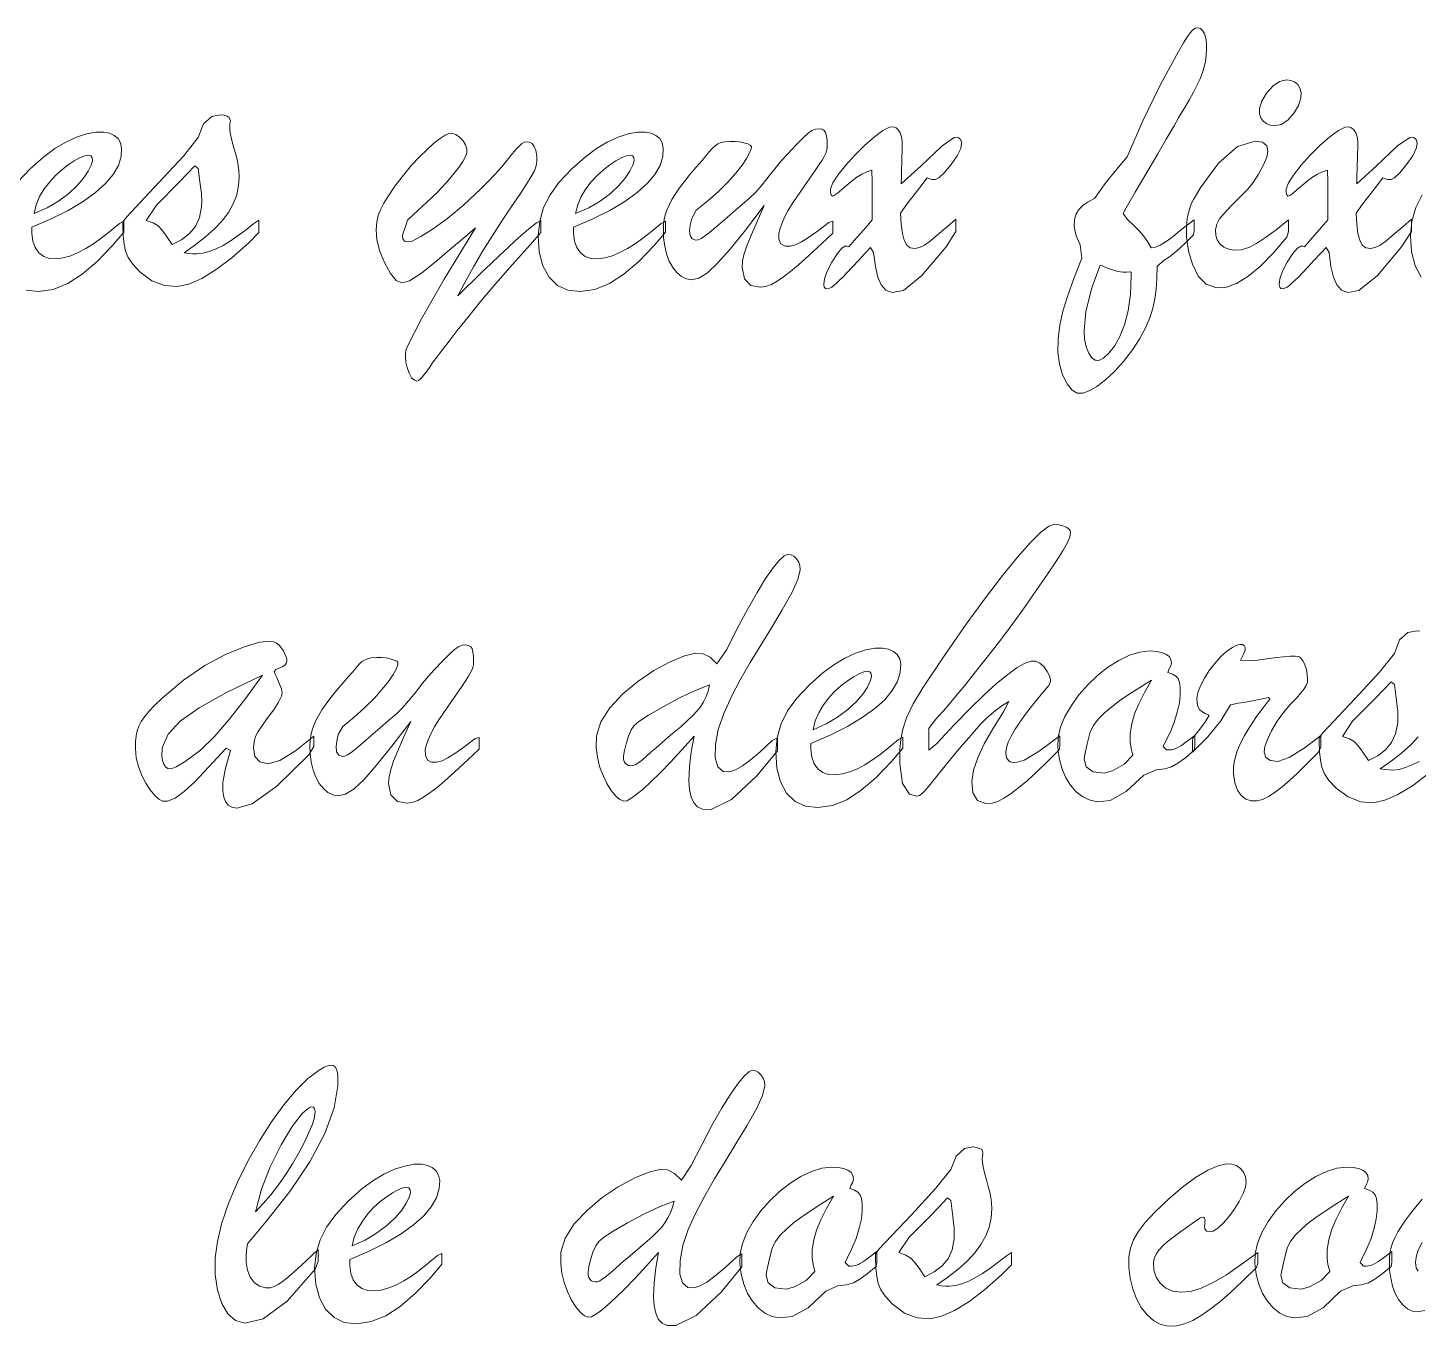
# Model space of a CAD drawing. Header units: inches. Extents: x 3 to 112, y 4 to 120.
# Drawn here: x 31.51 to 51.39, y 64.07 to 82.62 of the extents above; entities that cross this region are included whole.
import ezdxf

# ---------------------------------------------------------------- set-up
doc = ezdxf.new("R2010")
doc.units = ezdxf.units.IN
doc.header["$MEASUREMENT"] = 0
doc.layers.add('Calque 1', color=7, linetype='Continuous')

msp = doc.modelspace()

# ---------------------------------------------------------------- linework, layer by layer
at = {"layer": 'Calque 1', "lineweight": 0}
for points in [[(48.185, 79.877), (48.185, 79.821), (48.185, 79.72), (48.177, 79.663), (48.066, 79.553), (47.975, 79.466), (47.904, 79.402), (47.831, 79.347), (47.742, 79.29), (47.656, 79.211), (47.652, 79.038), (47.642, 78.884), (47.625, 78.748), (47.595, 78.614), (47.55, 78.475), (47.49, 78.332), (47.408, 78.181), (47.302, 78.02), (47.175, 77.853), (47.046, 77.706), (46.918, 77.587), (46.793, 77.494), (46.683, 77.431), (46.593, 77.399), (46.515, 77.4), (46.44, 77.443), (46.368, 77.531), (46.304, 77.659), (46.26, 77.812), (46.239, 77.986), (46.241, 78.175), (46.264, 78.368), (46.309, 78.568), (46.376, 78.782), (46.466, 79.035), (46.58, 79.329), (46.556, 79.516), (46.497, 79.645), (46.472, 79.775), (46.476, 79.88), (46.499, 79.963), (46.54, 80.029), (46.598, 80.083), (46.671, 80.134), (46.76, 80.181), (46.833, 80.281), (46.901, 80.377), (46.967, 80.462), (47.038, 80.548), (47.125, 80.652), (47.227, 80.774), (47.452, 81.292), (47.702, 81.802), (47.964, 82.283), (48.035, 82.404), (48.091, 82.495), (48.132, 82.555), (48.167, 82.593), (48.204, 82.614), (48.242, 82.62), (48.275, 82.608), (48.305, 82.579), (48.332, 82.533), (48.352, 82.474), (48.362, 82.405), (48.364, 82.321), (48.359, 82.225), (48.346, 82.135), (48.325, 82.05), (48.299, 81.966), (48.266, 81.882), (48.226, 81.796), (48.177, 81.701), (48.117, 81.595), (48.05, 81.481), (47.997, 81.392), (47.963, 81.334), (47.898, 81.22), (47.787, 81.027), (47.667, 80.821), (47.542, 80.609), (47.433, 80.425), (47.343, 80.272), (47.271, 80.148), (47.212, 80.046), (47.169, 79.965), (47.232, 79.88), (47.324, 79.795), (47.399, 79.719), (47.462, 79.647), (47.519, 79.566), (47.57, 79.477), (47.634, 79.483), (47.698, 79.514), (47.758, 79.548), (47.818, 79.589), (47.884, 79.638), (47.958, 79.698), (48.035, 79.76), (48.111, 79.82)], [(49.328, 81.218), (49.274, 81.226), (49.223, 81.248), (49.174, 81.286), (49.138, 81.333), (49.12, 81.389), (49.122, 81.468), (49.155, 81.572), (49.222, 81.684), (49.313, 81.79), (49.408, 81.854), (49.505, 81.876), (49.567, 81.868), (49.62, 81.846), (49.666, 81.81), (49.697, 81.759), (49.713, 81.696), (49.711, 81.612), (49.679, 81.511), (49.614, 81.403), (49.524, 81.301), (49.428, 81.239)], [(32.873, 79.793), (32.873, 79.813), (32.873, 79.848), (32.921, 79.915), (33.386, 80.408), (33.737, 80.786), (33.948, 81.053), (34.023, 81.247), (34.142, 81.354), (34.269, 81.377), (34.314, 81.371), (34.361, 81.355), (34.393, 81.339), (34.4, 81.316), (34.408, 81.29), (34.406, 81.272), (34.401, 81.241), (34.398, 81.202), (34.399, 81.158), (34.41, 81.094), (34.431, 81.008), (34.459, 80.906), (34.484, 80.813), (34.504, 80.731), (34.519, 80.657), (34.529, 80.577), (34.533, 80.49), (34.526, 80.364), (34.498, 80.233), (34.448, 80.106), (34.379, 79.982), (34.29, 79.863), (34.182, 79.746), (34.052, 79.631), (33.9, 79.514), (33.747, 79.405), (33.815, 79.395), (33.873, 79.389), (33.927, 79.388), (34.015, 79.398), (34.107, 79.422), (34.204, 79.461), (34.303, 79.511), (34.404, 79.571), (34.506, 79.641), (34.618, 79.725), (34.742, 79.823), (34.815, 79.87), (34.815, 79.782), (34.815, 79.695), (34.674, 79.548), (34.43, 79.334), (34.205, 79.164), (33.999, 79.038), (33.813, 78.957), (33.647, 78.921), (33.467, 78.935), (33.285, 79.004), (33.114, 79.131), (33.012, 79.24), (32.949, 79.335), (32.91, 79.427), (32.89, 79.527), (32.877, 79.649)], [(37.912, 79.76), (37.77, 79.639), (37.509, 79.418), (37.366, 79.296), (37.14, 79.113), (36.971, 79.005), (36.86, 78.974), (36.78, 79.01), (36.696, 79.108), (36.61, 79.267), (36.541, 79.439), (36.502, 79.595), (36.493, 79.733), (36.501, 79.84), (36.521, 79.936), (36.554, 80.02), (36.602, 80.112), (36.668, 80.22), (36.76, 80.355), (36.882, 80.514), (36.999, 80.655), (37.113, 80.778), (37.22, 80.883), (37.317, 80.97), (37.405, 81.038), (37.477, 81.085), (37.531, 81.109), (37.577, 81.112), (37.631, 81.094), (37.684, 81.057), (37.734, 81.003), (37.769, 80.945), (37.787, 80.886), (37.787, 80.834), (37.768, 80.78), (37.73, 80.709), (37.673, 80.623), (37.594, 80.522), (37.493, 80.405), (37.368, 80.272), (37.213, 80.122), (37.025, 79.954), (36.942, 79.869), (36.916, 79.793), (36.894, 79.729), (36.882, 79.702), (36.872, 79.673), (36.868, 79.647), (36.873, 79.605), (36.895, 79.573), (36.937, 79.559), (37.008, 79.573), (37.131, 79.635), (37.306, 79.746), (37.519, 79.901), (37.746, 80.09), (37.984, 80.312), (38.095, 80.425), (38.176, 80.51), (38.245, 80.587), (38.307, 80.659), (38.364, 80.728), (38.417, 80.794), (38.465, 80.853), (38.507, 80.901), (38.544, 80.939), (38.576, 80.967), (38.606, 80.984), (38.635, 80.991), (38.681, 80.986), (38.72, 80.964), (38.752, 80.923), (38.775, 80.865), (38.788, 80.791), (38.791, 80.707), (38.781, 80.646), (38.754, 80.576), (38.71, 80.496), (38.642, 80.387), (38.544, 80.239), (38.419, 80.052), (38.285, 79.851), (38.151, 79.644), (38.018, 79.433), (37.884, 79.206), (37.748, 78.962), (37.658, 78.788), (37.695, 78.825), (37.771, 78.898), (37.882, 79.007), (38.005, 79.126), (38.132, 79.248), (38.262, 79.372), (38.38, 79.482), (38.481, 79.576), (38.571, 79.656), (38.67, 79.74), (38.783, 79.833), (38.845, 79.868), (38.845, 79.78), (38.845, 79.695), (38.698, 79.523), (38.442, 79.239), (38.204, 78.965), (37.986, 78.707), (37.801, 78.482), (37.651, 78.292), (37.534, 78.14), (37.452, 78.033), (37.404, 77.97), (37.359, 77.911), (37.309, 77.844), (37.262, 77.78), (37.22, 77.72), (37.182, 77.67), (37.149, 77.629), (37.121, 77.599), (37.096, 77.58), (37.075, 77.572), (37.038, 77.582), (36.999, 77.619), (36.964, 77.685), (36.934, 77.767), (36.916, 77.842), (36.91, 77.911), (36.913, 77.969), (36.923, 78.021), (36.942, 78.068), (37.138, 78.459), (37.464, 79.027)], [(39.314, 79.769), (39.314, 79.748), (39.314, 79.711), (39.314, 79.682), (39.326, 79.571), (39.359, 79.478), (39.413, 79.405), (39.482, 79.353), (39.564, 79.324), (39.659, 79.319), (39.763, 79.333), (39.869, 79.362), (39.977, 79.408), (40.085, 79.465), (40.193, 79.533), (40.303, 79.612), (40.427, 79.71), (40.567, 79.825), (40.628, 79.857), (40.628, 79.771), (40.628, 79.699), (40.467, 79.508), (40.245, 79.281), (40.033, 79.099), (39.827, 78.965), (39.619, 78.882), (39.41, 78.851), (39.233, 78.87), (39.086, 78.939), (38.965, 79.058), (38.876, 79.219), (38.824, 79.416), (38.81, 79.646), (38.831, 79.855), (38.886, 80.05), (38.978, 80.232), (39.11, 80.414), (39.287, 80.602), (39.484, 80.778), (39.64, 80.894), (39.796, 80.987), (39.951, 81.058), (40.096, 81.105), (40.229, 81.128), (40.339, 81.129), (40.422, 81.114), (40.492, 81.083), (40.546, 81.037), (40.581, 80.976), (40.597, 80.899), (40.59, 80.782), (40.55, 80.652), (40.476, 80.522), (40.368, 80.393), (40.225, 80.265), (40.046, 80.137), (39.834, 80.011), (39.589, 79.888)], [(42.041, 80.081), (41.771, 79.729), (41.548, 79.453), (41.373, 79.254), (41.23, 79.12), (41.106, 79.042), (41.002, 79.019), (40.927, 79.031), (40.857, 79.066), (40.79, 79.122), (40.732, 79.196), (40.683, 79.284), (40.644, 79.388), (40.617, 79.5), (40.602, 79.618), (40.598, 79.73), (40.602, 79.807), (40.611, 79.879), (40.625, 79.946), (40.647, 80.014), (40.679, 80.087), (40.72, 80.165), (40.77, 80.246), (40.83, 80.333), (40.899, 80.424), (40.978, 80.522), (41.068, 80.629), (41.151, 80.725), (41.206, 80.789), (41.254, 80.845), (41.297, 80.894), (41.338, 80.933), (41.378, 80.961), (41.42, 80.979), (41.476, 80.99), (41.549, 80.996), (41.623, 80.995), (41.686, 80.989), (41.747, 80.977), (41.803, 80.96), (41.84, 80.943), (41.857, 80.925), (41.854, 80.891), (41.831, 80.832), (41.788, 80.753), (41.723, 80.655), (41.634, 80.543), (41.52, 80.416), (41.384, 80.28), (41.234, 80.145), (41.069, 80.012), (41.004, 79.895), (40.982, 79.8), (40.973, 79.724), (40.981, 79.65), (41.011, 79.602), (41.063, 79.583), (41.097, 79.588), (41.137, 79.607), (41.187, 79.641), (41.255, 79.693), (41.349, 79.771), (41.47, 79.876), (41.601, 79.991), (41.722, 80.096), (41.834, 80.192), (41.918, 80.273), (42.01, 80.376), (42.111, 80.503), (42.208, 80.627), (42.292, 80.729), (42.37, 80.815), (42.501, 80.952), (42.6, 81.051), (42.667, 81.112), (42.721, 81.15), (42.774, 81.171), (42.824, 81.176), (42.866, 81.169), (42.897, 81.152), (42.917, 81.124), (42.93, 81.078), (42.937, 81.011), (42.939, 80.937), (42.937, 80.898), (42.932, 80.865), (42.924, 80.838), (42.911, 80.807), (42.892, 80.771), (42.867, 80.729), (42.826, 80.667), (42.768, 80.581), (42.693, 80.472), (42.607, 80.348), (42.512, 80.21), (42.43, 80.091), (42.378, 80.005), (42.331, 79.914), (42.289, 79.82), (42.261, 79.74), (42.247, 79.676), (42.25, 79.599), (42.279, 79.531), (42.337, 79.499), (42.411, 79.499), (42.488, 79.52), (42.573, 79.56), (42.671, 79.622), (42.799, 79.714), (42.961, 79.837), (43.02, 79.856), (43.02, 79.762), (43.02, 79.687), (42.858, 79.533), (42.672, 79.363), (42.528, 79.234), (42.416, 79.139), (42.315, 79.06), (42.225, 78.998), (42.142, 78.953), (42.063, 78.925), (41.986, 78.914), (41.85, 78.939), (41.758, 79.033), (41.724, 79.195), (41.73, 79.291), (41.755, 79.394), (41.796, 79.515), (41.857, 79.664), (41.938, 79.853)], [(43.584, 79.877), (43.584, 80.066), (43.584, 80.413), (43.58, 80.584), (43.506, 80.56), (43.434, 80.527), (43.365, 80.484), (43.295, 80.432), (43.222, 80.373), (43.147, 80.307), (43.084, 80.253), (43.04, 80.223), (43.015, 80.216), (42.998, 80.231), (42.989, 80.265), (42.988, 80.32), (43.02, 80.403), (43.093, 80.516), (43.205, 80.659), (43.334, 80.802), (43.471, 80.938), (43.614, 81.064), (43.736, 81.153), (43.831, 81.199), (43.889, 81.205), (43.924, 81.191), (43.956, 81.161), (43.984, 81.117), (44.003, 81.061), (44.012, 80.995), (44.013, 80.933), (44.012, 80.885), (44.011, 80.84), (44.009, 80.795), (44.007, 80.742), (44.005, 80.679), (44.003, 80.603), (44, 80.507), (43.996, 80.39), (44.281, 80.649), (44.581, 80.933), (44.757, 81.054), (44.799, 81.057), (44.82, 81.049), (44.837, 81.034), (44.851, 81.014), (44.859, 80.991), (44.862, 80.964), (44.849, 80.893), (44.798, 80.792), (44.711, 80.667), (44.612, 80.547), (44.538, 80.475), (44.488, 80.45), (44.441, 80.453), (44.402, 80.461), (44.37, 80.474), (44.264, 80.338), (44.077, 80.1), (43.99, 79.973), (43.998, 79.812), (44.015, 79.682), (44.04, 79.583), (44.077, 79.514), (44.128, 79.475), (44.193, 79.466), (44.259, 79.48), (44.332, 79.515), (44.412, 79.572), (44.519, 79.659), (44.661, 79.782), (44.781, 79.883), (44.781, 79.804), (44.781, 79.707), (44.64, 79.491), (44.293, 79.081), (44.029, 78.867), (43.869, 78.836), (43.78, 78.871), (43.712, 78.945), (43.665, 79.057), (43.629, 79.211), (43.604, 79.407), (43.558, 79.478), (43.479, 79.394), (43.391, 79.3), (43.298, 79.2), (43.222, 79.118), (43.162, 79.056), (43.118, 79.012), (43.077, 78.974), (43.039, 78.941), (43.004, 78.914), (42.971, 78.897), (42.941, 78.89), (42.915, 78.894), (42.898, 78.914), (42.891, 78.951), (42.9, 79.032), (42.938, 79.14), (43.005, 79.269), (43.085, 79.394), (43.15, 79.472), (43.199, 79.501), (43.21, 79.501), (43.225, 79.497), (43.249, 79.49), (43.332, 79.584), (43.495, 79.773)], [(50.096, 79.877), (50.096, 80.066), (50.096, 80.413), (50.092, 80.584), (50.018, 80.56), (49.947, 80.527), (49.877, 80.484), (49.807, 80.432), (49.735, 80.373), (49.66, 80.307), (49.596, 80.253), (49.553, 80.223), (49.527, 80.216), (49.511, 80.231), (49.501, 80.265), (49.501, 80.32), (49.532, 80.403), (49.605, 80.516), (49.717, 80.659), (49.846, 80.802), (49.983, 80.938), (50.126, 81.064), (50.248, 81.153), (50.343, 81.199), (50.401, 81.205), (50.436, 81.191), (50.468, 81.161), (50.496, 81.117), (50.515, 81.061), (50.524, 80.995), (50.525, 80.933), (50.525, 80.885), (50.523, 80.84), (50.521, 80.795), (50.519, 80.742), (50.517, 80.679), (50.515, 80.603), (50.512, 80.507), (50.509, 80.39), (50.793, 80.649), (51.094, 80.933), (51.27, 81.054), (51.311, 81.057), (51.332, 81.049), (51.349, 81.034), (51.363, 81.014), (51.371, 80.991), (51.375, 80.964), (51.361, 80.893), (51.31, 80.792), (51.223, 80.667), (51.124, 80.547), (51.05, 80.475), (51.001, 80.45), (50.954, 80.453), (50.914, 80.461), (50.883, 80.474), (50.776, 80.338), (50.59, 80.1), (50.502, 79.973), (50.511, 79.812), (50.527, 79.682), (50.552, 79.583), (50.589, 79.514), (50.641, 79.475), (50.705, 79.466), (50.771, 79.48), (50.844, 79.515), (50.924, 79.572), (51.032, 79.659), (51.173, 79.782), (51.294, 79.883), (51.294, 79.804), (51.294, 79.707), (51.152, 79.491), (50.805, 79.081), (50.541, 78.867), (50.381, 78.836), (50.293, 78.871), (50.225, 78.945), (50.177, 79.057), (50.141, 79.211), (50.117, 79.407), (50.071, 79.478), (49.991, 79.394), (49.903, 79.3), (49.811, 79.2), (49.734, 79.118), (49.675, 79.056), (49.63, 79.012), (49.589, 78.974), (49.551, 78.941), (49.516, 78.914), (49.483, 78.897), (49.453, 78.89), (49.427, 78.894), (49.41, 78.914), (49.403, 78.951), (49.412, 79.032), (49.45, 79.14), (49.517, 79.269), (49.597, 79.394), (49.662, 79.472), (49.711, 79.501), (49.722, 79.501), (49.738, 79.497), (49.762, 79.49), (49.844, 79.584), (50.007, 79.773)], [(49.532, 79.877), (49.532, 79.816), (49.532, 79.707), (49.51, 79.629), (49.314, 79.397), (49.128, 79.208), (48.951, 79.064), (48.789, 78.965), (48.646, 78.912), (48.505, 78.905), (48.359, 78.956), (48.245, 79.07), (48.16, 79.24), (48.104, 79.43), (48.076, 79.631), (48.075, 79.768), (48.081, 79.847), (48.092, 79.923), (48.109, 79.995), (48.128, 80.058), (48.15, 80.112), (48.177, 80.166), (48.217, 80.237), (48.271, 80.328), (48.533, 80.684), (48.804, 80.923), (49.058, 81.002), (49.163, 80.985), (49.224, 80.935), (49.241, 80.854), (49.224, 80.771), (49.178, 80.663), (49.104, 80.53), (49.027, 80.409), (48.955, 80.316), (48.853, 80.214), (48.709, 80.07), (48.608, 79.963), (48.548, 79.888), (48.511, 79.813), (48.493, 79.732), (48.494, 79.654), (48.514, 79.588), (48.554, 79.531), (48.612, 79.484), (48.681, 79.455), (48.762, 79.442), (48.86, 79.449), (48.966, 79.481), (49.079, 79.537), (49.206, 79.621), (49.357, 79.734)], [(31.601, 79.964), (31.787, 80.047), (31.952, 80.144), (32.097, 80.253), (32.217, 80.364), (32.31, 80.471), (32.377, 80.573), (32.419, 80.656), (32.437, 80.72), (32.433, 80.765), (32.413, 80.792), (32.375, 80.801), (32.327, 80.792), (32.261, 80.765), (32.177, 80.719), (32.088, 80.661), (31.999, 80.591), (31.909, 80.51), (31.825, 80.419), (31.748, 80.318), (31.681, 80.207), (31.632, 80.089)], [(39.344, 79.964), (39.53, 80.047), (39.695, 80.144), (39.84, 80.253), (39.96, 80.364), (40.053, 80.471), (40.12, 80.573), (40.162, 80.656), (40.18, 80.72), (40.176, 80.765), (40.155, 80.792), (40.118, 80.801), (40.07, 80.792), (40.004, 80.765), (39.92, 80.719), (39.831, 80.661), (39.741, 80.591), (39.652, 80.51), (39.568, 80.419), (39.491, 80.318), (39.424, 80.207), (39.374, 80.089)], [(33.993, 80.252), (33.976, 80.384), (33.948, 80.61), (33.901, 80.649), (33.682, 80.419), (33.351, 80.087), (33.205, 79.868), (33.306, 79.832), (33.376, 79.79), (33.429, 79.733), (33.495, 79.644), (33.576, 79.523), (33.711, 79.592), (33.822, 79.678), (33.908, 79.78), (33.966, 79.907), (33.995, 80.062), (33.999, 80.161), (33.998, 80.181), (33.997, 80.2), (33.996, 80.217), (33.995, 80.235)], [(47.287, 79.073), (47.286, 79.091), (47.283, 79.123), (47.271, 79.134), (47.217, 79.13), (47.171, 79.13), (47.133, 79.133), (47.093, 79.139), (47.049, 79.15), (47.003, 79.165), (46.963, 79.179), (46.93, 79.192), (46.903, 79.205), (46.874, 79.218), (46.843, 79.23), (46.717, 78.891), (46.636, 78.562), (46.612, 78.293), (46.62, 78.171), (46.643, 78.062), (46.679, 77.968), (46.722, 77.902), (46.77, 77.868), (46.824, 77.867), (46.89, 77.9), (46.965, 77.968), (47.047, 78.07), (47.122, 78.206), (47.189, 78.375), (47.244, 78.577), (47.276, 78.809)], [(46.267, 72.502), (46.267, 72.451), (46.267, 72.359), (46.258, 72.303), (46.09, 72.134), (45.938, 71.988), (45.802, 71.864), (45.68, 71.761), (45.568, 71.676), (45.467, 71.61), (45.377, 71.564), (45.297, 71.538), (45.209, 71.534), (45.088, 71.578), (45.021, 71.687), (45.008, 71.847), (45.033, 72.01), (45.092, 72.189), (45.184, 72.385), (45.306, 72.603), (45.458, 72.844), (45.538, 72.993), (45.449, 72.938), (45.364, 72.877), (45.283, 72.812), (45.207, 72.744), (45.137, 72.674), (45.074, 72.602), (45.018, 72.537), (44.968, 72.479), (44.879, 72.377), (44.75, 72.226), (44.625, 72.072), (44.507, 71.923), (44.413, 71.806), (44.347, 71.727), (44.302, 71.68), (44.261, 71.651), (44.221, 71.638), (44.114, 71.667), (44.018, 71.821), (43.976, 72.108), (43.978, 72.308), (43.994, 72.447), (44.023, 72.595), (44.074, 72.76), (44.169, 72.957), (44.308, 73.189), (44.618, 73.649), (44.928, 74.095), (45.203, 74.476), (45.446, 74.794), (45.659, 75.056), (45.843, 75.262), (45.994, 75.411), (46.108, 75.499), (46.184, 75.527), (46.251, 75.518), (46.308, 75.504), (46.357, 75.484), (46.393, 75.461), (46.414, 75.435), (46.42, 75.406), (46.406, 75.342), (46.369, 75.255), (46.307, 75.147), (46.216, 75.002), (46.09, 74.812), (45.928, 74.577), (45.768, 74.35), (45.644, 74.176), (45.555, 74.053), (45.459, 73.924), (45.337, 73.765), (45.19, 73.577), (45.043, 73.391), (44.906, 73.221), (44.776, 73.064), (44.639, 72.903), (44.489, 72.733), (44.391, 72.608), (44.391, 72.461), (44.391, 72.299), (44.508, 72.393), (44.757, 72.661), (44.982, 72.893), (45.182, 73.087), (45.361, 73.249), (45.52, 73.378), (45.657, 73.476), (45.769, 73.54), (45.857, 73.57), (45.921, 73.569), (45.979, 73.542), (46.035, 73.491), (46.084, 73.422), (46.117, 73.359), (46.131, 73.306), (46.13, 73.276), (46.122, 73.251), (46.107, 73.223), (45.999, 73.091), (45.877, 72.941), (45.776, 72.812), (45.694, 72.699), (45.625, 72.595), (45.569, 72.499), (45.528, 72.411), (45.502, 72.332), (45.493, 72.262), (45.505, 72.183), (45.549, 72.132), (45.623, 72.114), (45.757, 72.154), (45.972, 72.283)], [(41.036, 72.496), (40.862, 72.301), (40.701, 72.127), (40.553, 71.975), (40.421, 71.845), (40.307, 71.741), (40.211, 71.661), (40.135, 71.606), (40.077, 71.575), (40.034, 71.569), (39.977, 71.59), (39.916, 71.641), (39.851, 71.72), (39.789, 71.819), (39.735, 71.935), (39.687, 72.065), (39.654, 72.199), (39.637, 72.335), (39.641, 72.5), (39.703, 72.7), (39.832, 72.901), (40.019, 73.1), (40.231, 73.278), (40.46, 73.433), (40.697, 73.56), (40.898, 73.643), (41.056, 73.681), (41.166, 73.674), (41.265, 73.624), (41.362, 73.529), (41.503, 73.736), (41.654, 74.035), (41.8, 74.308), (41.938, 74.55), (42.06, 74.748), (42.166, 74.9), (42.255, 75.009), (42.325, 75.074), (42.376, 75.097), (42.42, 75.09), (42.461, 75.068), (42.501, 75.031), (42.532, 74.985), (42.55, 74.935), (42.554, 74.875), (42.522, 74.737), (42.436, 74.546), (42.298, 74.304), (42.143, 74.047), (41.989, 73.795), (41.838, 73.548), (41.697, 73.304), (41.571, 73.062), (41.461, 72.823), (41.383, 72.594), (41.343, 72.378), (41.34, 72.185), (41.377, 72.058), (41.454, 71.994), (41.546, 71.989), (41.631, 72.016), (41.727, 72.071), (41.84, 72.155), (41.982, 72.275), (42.155, 72.433), (42.228, 72.475), (42.228, 72.373), (42.228, 72.289), (41.933, 71.928), (41.573, 71.591), (41.283, 71.45), (41.159, 71.453), (41.086, 71.485), (41.032, 71.543), (40.995, 71.625), (40.972, 71.732), (40.964, 71.864), (40.971, 72.061), (40.995, 72.273)], [(33.431, 73.039), (33.74, 73.297), (34.042, 73.505), (34.338, 73.664), (34.605, 73.774), (34.826, 73.838), (34.986, 73.855), (35.028, 73.847), (35.067, 73.827), (35.105, 73.795), (35.138, 73.756), (35.166, 73.714), (35.188, 73.668), (35.204, 73.627), (35.213, 73.595), (35.213, 73.566), (35.205, 73.535), (35.187, 73.51), (35.158, 73.492), (35.116, 73.472), (35.059, 73.45), (35.033, 73.421), (35.05, 73.382), (35.07, 73.336), (35.091, 73.287), (35.11, 73.242), (35.125, 73.205), (35.137, 73.173), (35.145, 73.144), (35.148, 73.118), (35.139, 73.068), (35.098, 72.984), (35.023, 72.87), (34.931, 72.744), (34.857, 72.641), (34.804, 72.562), (34.769, 72.494), (34.748, 72.418), (34.74, 72.331), (34.76, 72.206), (34.828, 72.128), (34.944, 72.102), (35.115, 72.148), (35.341, 72.286), (35.601, 72.495), (35.601, 72.44), (35.601, 72.35), (35.528, 72.232), (35.074, 71.783), (34.721, 71.53), (34.498, 71.47), (34.429, 71.482), (34.376, 71.513), (34.339, 71.561), (34.314, 71.627), (34.301, 71.71), (34.301, 71.833), (34.336, 72.038), (34.41, 72.292), (34.346, 72.323), (34.096, 72.052), (33.898, 71.846), (33.748, 71.704), (33.62, 71.611), (33.509, 71.567), (33.44, 71.567), (33.387, 71.595), (33.326, 71.65), (33.26, 71.73), (33.198, 71.825), (33.142, 71.937), (33.094, 72.061), (33.063, 72.189), (33.051, 72.32), (33.052, 72.421), (33.06, 72.503), (33.075, 72.575), (33.098, 72.64), (33.132, 72.706), (33.179, 72.773), (33.241, 72.847), (33.325, 72.935)], [(36.988, 72.706), (36.717, 72.354), (36.494, 72.078), (36.319, 71.879), (36.176, 71.745), (36.052, 71.666), (35.948, 71.643), (35.874, 71.656), (35.803, 71.691), (35.737, 71.747), (35.678, 71.82), (35.629, 71.909), (35.59, 72.013), (35.563, 72.125), (35.548, 72.242), (35.544, 72.355), (35.548, 72.432), (35.557, 72.504), (35.571, 72.57), (35.594, 72.639), (35.625, 72.712), (35.666, 72.789), (35.717, 72.871), (35.776, 72.957), (35.845, 73.048), (35.924, 73.147), (36.014, 73.254), (36.097, 73.349), (36.152, 73.413), (36.2, 73.47), (36.243, 73.519), (36.284, 73.558), (36.324, 73.585), (36.366, 73.603), (36.422, 73.615), (36.496, 73.62), (36.57, 73.62), (36.633, 73.614), (36.693, 73.602), (36.749, 73.585), (36.786, 73.567), (36.803, 73.55), (36.801, 73.516), (36.777, 73.456), (36.734, 73.377), (36.67, 73.279), (36.58, 73.167), (36.466, 73.041), (36.331, 72.905), (36.18, 72.77), (36.016, 72.637), (35.95, 72.52), (35.928, 72.424), (35.92, 72.348), (35.927, 72.275), (35.957, 72.226), (36.009, 72.208), (36.044, 72.213), (36.083, 72.232), (36.133, 72.265), (36.201, 72.318), (36.295, 72.396), (36.416, 72.501), (36.547, 72.615), (36.668, 72.721), (36.781, 72.817), (36.864, 72.897), (36.956, 73.001), (37.057, 73.127), (37.154, 73.252), (37.238, 73.354), (37.316, 73.44), (37.448, 73.576), (37.547, 73.675), (37.613, 73.737), (37.667, 73.774), (37.72, 73.796), (37.771, 73.801), (37.812, 73.794), (37.843, 73.776), (37.863, 73.748), (37.876, 73.703), (37.883, 73.635), (37.885, 73.561), (37.883, 73.523), (37.878, 73.49), (37.87, 73.462), (37.857, 73.432), (37.838, 73.396), (37.813, 73.354), (37.773, 73.291), (37.715, 73.206), (37.64, 73.097), (37.554, 72.973), (37.458, 72.835), (37.377, 72.716), (37.324, 72.63), (37.277, 72.539), (37.235, 72.445), (37.207, 72.364), (37.193, 72.3), (37.196, 72.224), (37.225, 72.156), (37.283, 72.123), (37.357, 72.124), (37.434, 72.145), (37.519, 72.185), (37.617, 72.247), (37.746, 72.339), (37.908, 72.462), (37.966, 72.48), (37.966, 72.386), (37.966, 72.311), (37.804, 72.158), (37.618, 71.988), (37.474, 71.859), (37.362, 71.763), (37.261, 71.685), (37.171, 71.623), (37.089, 71.577), (37.009, 71.549), (36.932, 71.538), (36.796, 71.564), (36.704, 71.658), (36.67, 71.82), (36.677, 71.916), (36.701, 72.019), (36.742, 72.14), (36.803, 72.289), (36.885, 72.478)], [(42.708, 72.393), (42.708, 72.373), (42.708, 72.336), (42.708, 72.306), (42.72, 72.195), (42.753, 72.103), (42.807, 72.029), (42.876, 71.977), (42.958, 71.949), (43.053, 71.944), (43.157, 71.957), (43.263, 71.987), (43.371, 72.032), (43.479, 72.089), (43.587, 72.157), (43.697, 72.237), (43.821, 72.334), (43.961, 72.45), (44.022, 72.481), (44.022, 72.396), (44.022, 72.324), (43.861, 72.133), (43.639, 71.905), (43.427, 71.724), (43.221, 71.589), (43.014, 71.506), (42.804, 71.475), (42.628, 71.495), (42.48, 71.564), (42.36, 71.682), (42.271, 71.843), (42.219, 72.041), (42.204, 72.271), (42.225, 72.48), (42.281, 72.675), (42.372, 72.857), (42.504, 73.038), (42.681, 73.227), (42.878, 73.402), (43.035, 73.518), (43.191, 73.612), (43.345, 73.682), (43.49, 73.729), (43.624, 73.753), (43.733, 73.754), (43.816, 73.739), (43.886, 73.708), (43.94, 73.662), (43.976, 73.601), (43.991, 73.524), (43.984, 73.407), (43.944, 73.277), (43.87, 73.147), (43.762, 73.018), (43.619, 72.89), (43.44, 72.762), (43.228, 72.636), (42.984, 72.513)], [(48.161, 72.27), (48.161, 72.323), (48.161, 72.418), (48.167, 72.473), (48.267, 72.597), (48.35, 72.707), (48.399, 72.795), (48.341, 72.82), (48.295, 72.848), (48.262, 72.88), (48.239, 72.92), (48.227, 72.971), (48.224, 73.036), (48.24, 73.119), (48.276, 73.216), (48.333, 73.325), (48.402, 73.433), (48.481, 73.537), (48.568, 73.634), (48.653, 73.712), (48.733, 73.766), (48.788, 73.792), (48.816, 73.801), (48.843, 73.806), (48.875, 73.805), (48.902, 73.792), (48.915, 73.766), (48.914, 73.727), (48.891, 73.667), (48.847, 73.583), (49.059, 73.578), (49.363, 73.619), (49.562, 73.638), (49.631, 73.638), (49.663, 73.635), (49.686, 73.629), (49.715, 73.609), (49.745, 73.57), (49.77, 73.515), (49.791, 73.448), (49.803, 73.38), (49.808, 73.313), (49.804, 73.266), (49.786, 73.219), (49.756, 73.171), (49.711, 73.114), (49.647, 73.042), (49.565, 72.955), (49.463, 72.836), (49.372, 72.709), (49.293, 72.575), (49.233, 72.451), (49.197, 72.349), (49.187, 72.268), (49.211, 72.191), (49.275, 72.147), (49.381, 72.136), (49.546, 72.192), (49.774, 72.335), (49.997, 72.505), (49.997, 72.433), (49.997, 72.337), (49.952, 72.259), (49.798, 72.101), (49.664, 71.969), (49.55, 71.862), (49.444, 71.772), (49.344, 71.696), (49.25, 71.635), (49.162, 71.593), (49.081, 71.571), (49.002, 71.571), (48.926, 71.596), (48.859, 71.649), (48.803, 71.727), (48.766, 71.83), (48.748, 71.957), (48.748, 72.07), (48.765, 72.167), (48.797, 72.272), (48.843, 72.385), (48.904, 72.505), (48.98, 72.631), (49.068, 72.763), (49.163, 72.894), (49.266, 73.025), (49.247, 73.047), (49.184, 73.035), (49.116, 73.022), (49.044, 73.008), (48.968, 72.994), (48.891, 72.98), (48.816, 72.967), (48.753, 72.956), (48.703, 72.946), (48.565, 72.715), (48.382, 72.485)], [(48.197, 72.508), (48.197, 72.453), (48.197, 72.353), (48.185, 72.296), (48.06, 72.189), (47.953, 72.11), (47.864, 72.059), (47.765, 72.03), (47.641, 72.017), (47.464, 71.939), (47.213, 71.705), (46.984, 71.579), (46.806, 71.558), (46.697, 71.58), (46.595, 71.628), (46.5, 71.702), (46.418, 71.796), (46.348, 71.909), (46.293, 72.041), (46.256, 72.183), (46.238, 72.337), (46.243, 72.482), (46.276, 72.624), (46.339, 72.777), (46.43, 72.936), (46.538, 73.087), (46.665, 73.232), (46.806, 73.365), (46.953, 73.481), (47.108, 73.578), (47.263, 73.653), (47.411, 73.698), (47.552, 73.714), (47.644, 73.709), (47.72, 73.694), (47.782, 73.669), (47.827, 73.635), (47.853, 73.592), (47.86, 73.543), (47.85, 73.5), (47.824, 73.451), (47.808, 73.407), (47.874, 73.385), (47.923, 73.356), (47.956, 73.319), (47.977, 73.263), (47.988, 73.186), (47.988, 73.089), (47.974, 72.974), (47.944, 72.842), (47.899, 72.694), (47.841, 72.55), (47.771, 72.412), (47.743, 72.349), (47.768, 72.324), (47.789, 72.303), (47.797, 72.3), (47.819, 72.3), (47.836, 72.3), (47.862, 72.302), (47.897, 72.31), (47.931, 72.323), (47.964, 72.341), (47.995, 72.359), (48.023, 72.378), (48.059, 72.405), (48.117, 72.448)], [(34.869, 73.369), (34.355, 73.12), (33.963, 72.901), (33.691, 72.71), (33.517, 72.523), (33.434, 72.332), (33.427, 72.211), (33.437, 72.15), (33.455, 72.098), (33.482, 72.059), (33.515, 72.036), (33.552, 72.03), (33.585, 72.038), (33.632, 72.057), (33.764, 72.134), (33.982, 72.299), (34.186, 72.495), (34.386, 72.729), (34.613, 73.02)], [(42.738, 72.589), (42.924, 72.672), (43.089, 72.768), (43.234, 72.878), (43.354, 72.989), (43.447, 73.096), (43.514, 73.198), (43.556, 73.281), (43.574, 73.344), (43.57, 73.389), (43.55, 73.417), (43.512, 73.426), (43.464, 73.417), (43.398, 73.389), (43.314, 73.344), (43.225, 73.285), (43.136, 73.216), (43.046, 73.135), (42.962, 73.044), (42.885, 72.943), (42.818, 72.832), (42.769, 72.714)], [(41.258, 73.228), (41.059, 73.151), (40.837, 73.047), (40.593, 72.917), (40.386, 72.797), (40.249, 72.707), (40.182, 72.649), (40.138, 72.586), (40.099, 72.497), (40.064, 72.387), (40.04, 72.29), (40.029, 72.214), (40.029, 72.168), (40.037, 72.137), (40.053, 72.111), (40.075, 72.09), (40.101, 72.077), (40.13, 72.072), (40.161, 72.076), (40.195, 72.089), (40.232, 72.11), (40.279, 72.146), (40.342, 72.198), (40.42, 72.266), (40.489, 72.326), (40.537, 72.368), (40.572, 72.399), (40.635, 72.453), (40.729, 72.533), (40.846, 72.632), (40.945, 72.72), (41.021, 72.792), (41.077, 72.853), (41.127, 72.917), (41.171, 72.987), (41.208, 73.062), (41.237, 73.142)], [(47.578, 73.297), (47.408, 73.192), (47.257, 73.095), (47.124, 73.006), (47.007, 72.918), (46.904, 72.829), (46.815, 72.739), (46.746, 72.649), (46.698, 72.559), (46.655, 72.385), (46.624, 72.236), (46.612, 72.168), (46.64, 72.059), (46.74, 71.988), (46.899, 71.968), (47.019, 72.003), (47.185, 72.096), (47.309, 72.223), (47.283, 72.322), (47.271, 72.418), (47.272, 72.535), (47.294, 72.674), (47.335, 72.814), (47.397, 72.96), (47.478, 73.121)], [(51.093, 72.877), (51.076, 73.008), (51.049, 73.235), (51.001, 73.273), (50.782, 73.044), (50.451, 72.712), (50.305, 72.492), (50.406, 72.457), (50.477, 72.414), (50.53, 72.357), (50.595, 72.269), (50.676, 72.147), (50.811, 72.217), (50.922, 72.302), (51.008, 72.404), (51.066, 72.531), (51.095, 72.686), (51.099, 72.785), (51.098, 72.806), (51.097, 72.824), (51.096, 72.842), (51.095, 72.859)], [(35.664, 65.159), (35.664, 65.098), (35.664, 64.988), (35.619, 64.878), (35.219, 64.423), (34.876, 64.168), (34.613, 64.107), (34.482, 64.146), (34.372, 64.241), (34.284, 64.391), (34.224, 64.58), (34.193, 64.804), (34.191, 65.041), (34.222, 65.277), (34.288, 65.542), (34.387, 65.831), (34.511, 66.125), (34.657, 66.422), (34.824, 66.716), (34.995, 66.986), (35.172, 67.229), (35.348, 67.44), (35.517, 67.606), (35.676, 67.725), (35.749, 67.767), (35.799, 67.787), (35.839, 67.794), (35.878, 67.788), (35.907, 67.769), (35.926, 67.737), (35.938, 67.688), (35.945, 67.62), (35.945, 67.502), (35.892, 67.184), (35.758, 66.82), (35.543, 66.412), (35.26, 65.988), (34.914, 65.557), (34.655, 65.244), (34.64, 65.151), (34.633, 65.075), (34.634, 64.981), (34.653, 64.865), (34.692, 64.766), (34.75, 64.687), (34.824, 64.635), (34.913, 64.611), (34.98, 64.613), (35.035, 64.63), (35.093, 64.66), (35.154, 64.703), (35.217, 64.752), (35.282, 64.808), (35.366, 64.884), (35.493, 65.001)], [(40.529, 65.12), (40.355, 64.926), (40.194, 64.752), (40.046, 64.599), (39.914, 64.47), (39.8, 64.366), (39.704, 64.286), (39.627, 64.231), (39.57, 64.2), (39.527, 64.194), (39.47, 64.215), (39.409, 64.266), (39.344, 64.345), (39.282, 64.444), (39.228, 64.559), (39.18, 64.689), (39.147, 64.824), (39.13, 64.96), (39.134, 65.125), (39.196, 65.325), (39.324, 65.526), (39.512, 65.724), (39.723, 65.903), (39.953, 66.057), (40.19, 66.185), (40.39, 66.268), (40.549, 66.306), (40.659, 66.299), (40.758, 66.248), (40.855, 66.154), (40.996, 66.36), (41.147, 66.659), (41.293, 66.933), (41.431, 67.175), (41.553, 67.372), (41.659, 67.525), (41.748, 67.633), (41.818, 67.699), (41.869, 67.722), (41.913, 67.715), (41.954, 67.693), (41.993, 67.656), (42.024, 67.61), (42.042, 67.56), (42.047, 67.5), (42.015, 67.361), (41.929, 67.17), (41.791, 66.928), (41.636, 66.672), (41.482, 66.42), (41.33, 66.173), (41.19, 65.929), (41.064, 65.687), (40.954, 65.448), (40.876, 65.219), (40.836, 65.003), (40.832, 64.81), (40.869, 64.683), (40.947, 64.618), (41.039, 64.613), (41.123, 64.64), (41.22, 64.695), (41.332, 64.779), (41.475, 64.9), (41.648, 65.058), (41.72, 65.1), (41.72, 64.998), (41.72, 64.913), (41.426, 64.553), (41.066, 64.216), (40.776, 64.075), (40.652, 64.077), (40.579, 64.11), (40.525, 64.167), (40.488, 64.25), (40.465, 64.357), (40.457, 64.488), (40.464, 64.686), (40.488, 64.898)], [(34.767, 65.699), (34.879, 65.816), (34.988, 65.944), (35.095, 66.083), (35.197, 66.23), (35.296, 66.385), (35.388, 66.544), (35.467, 66.694), (35.532, 66.831), (35.58, 66.954), (35.61, 67.054), (35.619, 67.131), (35.613, 67.172), (35.594, 67.195), (35.568, 67.2), (35.548, 67.193), (35.52, 67.178), (35.434, 67.103), (35.289, 66.918), (35.132, 66.657), (34.976, 66.341), (34.854, 66.021)], [(43.632, 65.042), (43.632, 65.062), (43.632, 65.097), (43.68, 65.165), (44.145, 65.658), (44.495, 66.035), (44.706, 66.302), (44.782, 66.497), (44.901, 66.604), (45.027, 66.626), (45.072, 66.62), (45.12, 66.605), (45.151, 66.588), (45.159, 66.565), (45.167, 66.539), (45.165, 66.522), (45.16, 66.49), (45.157, 66.452), (45.158, 66.407), (45.169, 66.344), (45.19, 66.257), (45.218, 66.155), (45.243, 66.062), (45.263, 65.981), (45.278, 65.906), (45.288, 65.826), (45.292, 65.74), (45.285, 65.613), (45.256, 65.482), (45.207, 65.355), (45.137, 65.232), (45.049, 65.112), (44.941, 64.996), (44.811, 64.88), (44.659, 64.763), (44.506, 64.654), (44.574, 64.644), (44.631, 64.638), (44.686, 64.637), (44.774, 64.647), (44.866, 64.672), (44.963, 64.71), (45.062, 64.76), (45.162, 64.82), (45.265, 64.89), (45.377, 64.974), (45.501, 65.072), (45.574, 65.119), (45.574, 65.032), (45.574, 64.944), (45.433, 64.797), (45.188, 64.584), (44.964, 64.414), (44.758, 64.287), (44.572, 64.206), (44.406, 64.171), (44.226, 64.184), (44.044, 64.253), (43.872, 64.38), (43.771, 64.489), (43.707, 64.584), (43.669, 64.677), (43.648, 64.777), (43.636, 64.898)], [(36.117, 65.018), (36.117, 64.998), (36.117, 64.96), (36.118, 64.931), (36.13, 64.82), (36.163, 64.728), (36.217, 64.654), (36.286, 64.602), (36.368, 64.574), (36.463, 64.569), (36.566, 64.582), (36.672, 64.611), (36.781, 64.657), (36.889, 64.714), (36.997, 64.782), (37.107, 64.862), (37.231, 64.959), (37.371, 65.075), (37.432, 65.106), (37.432, 65.02), (37.432, 64.949), (37.271, 64.757), (37.049, 64.53), (36.837, 64.348), (36.631, 64.214), (36.423, 64.131), (36.214, 64.1), (36.037, 64.12), (35.89, 64.189), (35.769, 64.307), (35.68, 64.468), (35.628, 64.665), (35.613, 64.896), (35.634, 65.105), (35.69, 65.3), (35.781, 65.481), (35.914, 65.663), (36.09, 65.851), (36.288, 66.027), (36.444, 66.143), (36.6, 66.236), (36.755, 66.307), (36.9, 66.354), (37.033, 66.378), (37.143, 66.379), (37.226, 66.363), (37.295, 66.333), (37.35, 66.287), (37.385, 66.225), (37.401, 66.149), (37.394, 66.031), (37.353, 65.901), (37.28, 65.772), (37.172, 65.643), (37.028, 65.514), (36.85, 65.386), (36.638, 65.26), (36.393, 65.138)], [(43.65, 65.132), (43.65, 65.077), (43.65, 64.978), (43.638, 64.92), (43.513, 64.813), (43.406, 64.735), (43.317, 64.684), (43.218, 64.654), (43.094, 64.642), (42.918, 64.564), (42.667, 64.329), (42.437, 64.204), (42.26, 64.182), (42.15, 64.205), (42.048, 64.253), (41.954, 64.327), (41.871, 64.421), (41.801, 64.534), (41.746, 64.665), (41.709, 64.808), (41.692, 64.961), (41.696, 65.106), (41.729, 65.249), (41.793, 65.402), (41.883, 65.56), (41.992, 65.712), (42.118, 65.857), (42.259, 65.99), (42.407, 66.106), (42.561, 66.203), (42.717, 66.277), (42.865, 66.323), (43.005, 66.339), (43.097, 66.334), (43.173, 66.319), (43.235, 66.294), (43.281, 66.259), (43.307, 66.217), (43.314, 66.168), (43.304, 66.124), (43.277, 66.076), (43.262, 66.032), (43.328, 66.01), (43.377, 65.981), (43.409, 65.943), (43.43, 65.888), (43.441, 65.811), (43.442, 65.713), (43.428, 65.599), (43.397, 65.466), (43.352, 65.319), (43.294, 65.175), (43.225, 65.037), (43.196, 64.974), (43.221, 64.949), (43.243, 64.927), (43.251, 64.925), (43.272, 64.925), (43.289, 64.925), (43.316, 64.927), (43.35, 64.934), (43.385, 64.948), (43.418, 64.965), (43.448, 64.984), (43.477, 65.003), (43.513, 65.029), (43.57, 65.072)], [(49.094, 65.12), (49.094, 65.066), (49.094, 64.967), (49.078, 64.904), (48.875, 64.707), (48.699, 64.544), (48.551, 64.413), (48.416, 64.306), (48.288, 64.217), (48.167, 64.146), (48.048, 64.097), (47.931, 64.069), (47.817, 64.065), (47.709, 64.089), (47.607, 64.143), (47.513, 64.227), (47.43, 64.333), (47.362, 64.457), (47.308, 64.599), (47.272, 64.749), (47.254, 64.905), (47.254, 65.053), (47.275, 65.182), (47.317, 65.301), (47.383, 65.414), (47.486, 65.546), (47.629, 65.699), (47.822, 65.885), (48.019, 66.053), (48.207, 66.19), (48.38, 66.293), (48.527, 66.358), (48.648, 66.386), (48.726, 66.381), (48.79, 66.359), (48.847, 66.319), (48.891, 66.264), (48.919, 66.201), (48.929, 66.128), (48.919, 66.053), (48.886, 65.961), (48.83, 65.849), (48.759, 65.734), (48.683, 65.629), (48.602, 65.536), (48.525, 65.464), (48.459, 65.422), (48.405, 65.411), (48.364, 65.424), (48.34, 65.456), (48.335, 65.499), (48.337, 65.515), (48.338, 65.53), (48.34, 65.544), (48.34, 65.559), (48.341, 65.573), (48.34, 65.591), (48.335, 65.609), (48.324, 65.62), (48.308, 65.623), (48.288, 65.62), (48.266, 65.609), (48.157, 65.532), (47.996, 65.418), (47.879, 65.332), (47.801, 65.271), (47.737, 65.213), (47.683, 65.153), (47.642, 65.094), (47.615, 65.032), (47.603, 64.968), (47.609, 64.867), (47.642, 64.764), (47.7, 64.678), (47.783, 64.609), (47.881, 64.567), (47.996, 64.55), (48.131, 64.562), (48.284, 64.608), (48.455, 64.688), (48.646, 64.801), (48.859, 64.945)], [(51.012, 65.132), (51.012, 65.077), (51.012, 64.978), (51, 64.92), (50.875, 64.813), (50.768, 64.735), (50.679, 64.684), (50.58, 64.654), (50.456, 64.642), (50.279, 64.564), (50.028, 64.329), (49.799, 64.204), (49.621, 64.182), (49.512, 64.205), (49.41, 64.253), (49.315, 64.327), (49.233, 64.421), (49.163, 64.534), (49.108, 64.665), (49.071, 64.808), (49.053, 64.961), (49.058, 65.106), (49.091, 65.249), (49.154, 65.402), (49.245, 65.56), (49.353, 65.712), (49.48, 65.857), (49.621, 65.99), (49.768, 66.106), (49.923, 66.203), (50.078, 66.277), (50.226, 66.323), (50.367, 66.339), (50.459, 66.334), (50.535, 66.319), (50.597, 66.294), (50.642, 66.259), (50.668, 66.217), (50.675, 66.168), (50.665, 66.124), (50.639, 66.076), (50.623, 66.032), (50.689, 66.01), (50.738, 65.981), (50.771, 65.943), (50.792, 65.888), (50.803, 65.811), (50.803, 65.713), (50.789, 65.599), (50.759, 65.466), (50.714, 65.319), (50.656, 65.175), (50.586, 65.037), (50.558, 64.974), (50.583, 64.949), (50.604, 64.927), (50.612, 64.925), (50.634, 64.925), (50.651, 64.925), (50.677, 64.927), (50.712, 64.934), (50.746, 64.948), (50.779, 64.965), (50.81, 64.984), (50.838, 65.003), (50.874, 65.029), (50.932, 65.072)], [(36.147, 65.213), (36.334, 65.296), (36.499, 65.393), (36.644, 65.503), (36.763, 65.613), (36.857, 65.721), (36.923, 65.822), (36.966, 65.906), (36.984, 65.969), (36.98, 66.014), (36.959, 66.041), (36.922, 66.05), (36.873, 66.041), (36.807, 66.014), (36.724, 65.969), (36.635, 65.91), (36.545, 65.84), (36.456, 65.76), (36.372, 65.669), (36.295, 65.567), (36.228, 65.456), (36.178, 65.338)], [(40.751, 65.852), (40.552, 65.776), (40.33, 65.672), (40.086, 65.542), (39.879, 65.421), (39.742, 65.332), (39.675, 65.274), (39.631, 65.211), (39.591, 65.122), (39.556, 65.012), (39.533, 64.915), (39.522, 64.838), (39.522, 64.793), (39.53, 64.762), (39.546, 64.735), (39.568, 64.715), (39.594, 64.702), (39.623, 64.697), (39.654, 64.701), (39.688, 64.713), (39.725, 64.735), (39.772, 64.77), (39.835, 64.822), (39.913, 64.891), (39.981, 64.951), (40.029, 64.993), (40.065, 65.023), (40.128, 65.077), (40.222, 65.157), (40.338, 65.257), (40.438, 65.344), (40.513, 65.416), (40.57, 65.477), (40.62, 65.542), (40.664, 65.612), (40.701, 65.686), (40.73, 65.767)], [(43.032, 65.921), (42.862, 65.817), (42.71, 65.72), (42.578, 65.63), (42.46, 65.542), (42.357, 65.453), (42.268, 65.364), (42.2, 65.274), (42.152, 65.183), (42.109, 65.01), (42.078, 64.861), (42.066, 64.793), (42.094, 64.684), (42.193, 64.612), (42.352, 64.592), (42.473, 64.628), (42.638, 64.72), (42.762, 64.848), (42.737, 64.947), (42.724, 65.043), (42.726, 65.16), (42.747, 65.298), (42.789, 65.438), (42.85, 65.584), (42.931, 65.745)], [(44.751, 65.501), (44.735, 65.633), (44.707, 65.859), (44.66, 65.898), (44.441, 65.668), (44.11, 65.337), (43.964, 65.117), (44.065, 65.082), (44.135, 65.039), (44.188, 64.982), (44.254, 64.893), (44.334, 64.772), (44.47, 64.841), (44.581, 64.927), (44.667, 65.029), (44.725, 65.156), (44.754, 65.311), (44.757, 65.41), (44.757, 65.43), (44.756, 65.449), (44.755, 65.466), (44.753, 65.484)], [(50.393, 65.921), (50.223, 65.817), (50.072, 65.72), (49.939, 65.63), (49.822, 65.542), (49.719, 65.453), (49.63, 65.364), (49.561, 65.274), (49.513, 65.183), (49.47, 65.01), (49.439, 64.861), (49.427, 64.793), (49.455, 64.684), (49.555, 64.612), (49.714, 64.592), (49.834, 64.628), (50, 64.72), (50.124, 64.848), (50.098, 64.947), (50.086, 65.043), (50.087, 65.16), (50.109, 65.298), (50.15, 65.438), (50.212, 65.584), (50.293, 65.745)]]:
    msp.add_lwpolyline(points, close=True, dxfattribs=at)
for points in [[(31.367, 80.414), (31.544, 80.602), (31.741, 80.778), (31.898, 80.894), (32.054, 80.987), (32.208, 81.058), (32.353, 81.105), (32.487, 81.128), (32.596, 81.129), (32.679, 81.114), (32.749, 81.083), (32.803, 81.037), (32.839, 80.976), (32.854, 80.899), (32.847, 80.782), (32.807, 80.652), (32.733, 80.522), (32.625, 80.393), (32.482, 80.265), (32.303, 80.137), (32.091, 80.011), (31.847, 79.888), (31.571, 79.769), (31.571, 79.748), (31.571, 79.711), (31.571, 79.682), (31.583, 79.571), (31.616, 79.478), (31.67, 79.405), (31.739, 79.353), (31.821, 79.324), (31.916, 79.319), (32.02, 79.333), (32.126, 79.362), (32.234, 79.408), (32.342, 79.465), (32.45, 79.533), (32.56, 79.612), (32.684, 79.71), (32.824, 79.825), (32.885, 79.857), (32.885, 79.771), (32.885, 79.699), (32.724, 79.508), (32.502, 79.281), (32.29, 79.099), (32.084, 78.965), (31.877, 78.882), (31.667, 78.851), (31.491, 78.87)], [(51.432, 79.058), (51.343, 79.219), (51.291, 79.416), (51.276, 79.646), (51.297, 79.855), (51.353, 80.05), (51.444, 80.232)], [(51.53, 71.959), (51.305, 71.789), (51.099, 71.662), (50.913, 71.581), (50.747, 71.546), (50.567, 71.559), (50.385, 71.629), (50.214, 71.755), (50.112, 71.864), (50.049, 71.96), (50.01, 72.052), (49.99, 72.152), (49.977, 72.274), (49.973, 72.417), (49.973, 72.437), (49.973, 72.473), (50.021, 72.54), (50.486, 73.033), (50.837, 73.41), (51.048, 73.678), (51.123, 73.872), (51.242, 73.979), (51.369, 74.002), (51.414, 73.995)], [(51.39, 72.487), (51.282, 72.371), (51.152, 72.256), (51, 72.138), (50.847, 72.029), (50.915, 72.019), (50.973, 72.014), (51.027, 72.013), (51.115, 72.022), (51.207, 72.047), (51.304, 72.086), (51.403, 72.136)], [(51.483, 64.291), (51.38, 64.268), (51.305, 64.281), (51.234, 64.315), (51.168, 64.371), (51.109, 64.445), (51.061, 64.534), (51.022, 64.637), (50.995, 64.75), (50.979, 64.867), (50.976, 64.979), (50.98, 65.057), (50.988, 65.128), (51.003, 65.195), (51.025, 65.264), (51.057, 65.336), (51.098, 65.414), (51.148, 65.496), (51.208, 65.582), (51.276, 65.673), (51.356, 65.772), (51.446, 65.878)], [(51.447, 65.261), (51.382, 65.144), (51.36, 65.049), (51.351, 64.973), (51.358, 64.9), (51.388, 64.851)]]:
    msp.add_lwpolyline(points, dxfattribs=at)

doc.saveas('drawing.dxf')
